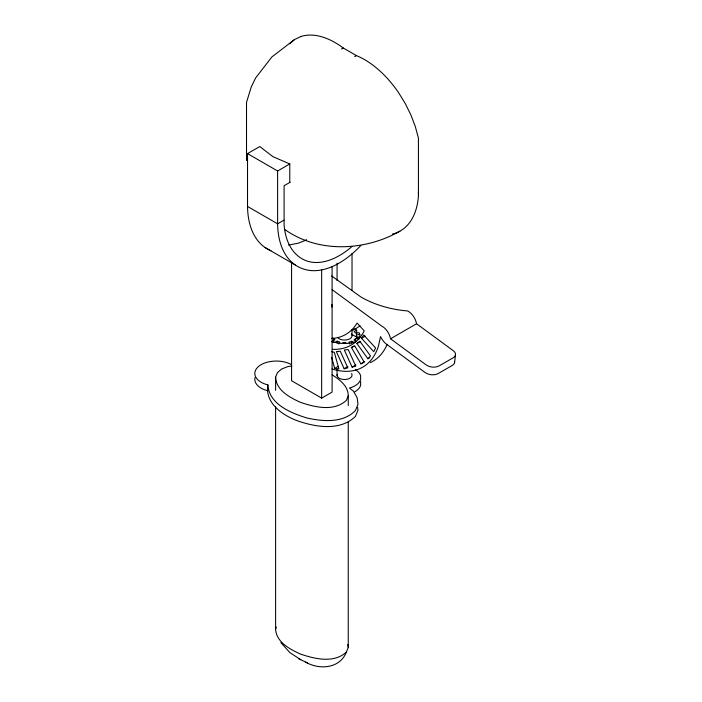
<?xml version="1.0" encoding="UTF-8"?>
<svg xmlns="http://www.w3.org/2000/svg" width="702" height="702" viewBox="0 0 702 702"><rect width="100%" height="100%" fill="white"/><g stroke="black" fill="none" stroke-linecap="round" stroke-linejoin="round"><path stroke-width="1.05" d="M352.088 246.437A72.947 42.111 -60 0 1 333.871 258.415C325.903 261.951 316.804 263.864 308.239 261.425A87.294 50.395 -60 0 1 284.091 224.737L284.091 185.732L290.189 182.213M289.759 182.459L289.803 163.943L272.867 156.634L259.784 146.534L247.525 153.615L247.525 206.458A95.498 55.142 -60 0 0 270.99 250.754M418.427 193.91L418.471 191.585M359.836 337.513L359.836 334.424L356.467 334.915L356.423 336.723L359.766 337.276L358.915 339.013L355.572 338.469L353.966 340.022L356.388 341.462L354.887 342.295M454.536 362.688L455.501 355.028M275.605 390.294L275.605 377.167L277.448 372.604L281.642 368.998L287.899 366.576L291.848 366.04M332.107 374.824C339.566 379.545 348.324 386.03 348.245 395.788L346.393 400.342C333.994 411.89 314.636 407.221 300.263 402.255C289.742 397.437 276.097 390.294 275.605 377.167M348.245 422.051L348.245 647.516L346.393 652.07C333.994 663.618 314.636 658.941 300.263 653.983C289.742 649.157 276.097 642.023 275.605 628.887L276.342 627.062M338.855 344.015L339.803 342.093L337.118 341.163L334.626 342.558L332.441 341.269L334.933 339.865L333.406 338.285L331.721 338.531M346.393 652.07C339.996 668.646 319.331 670.182 305.624 662.091M361.512 338.294L363.706 334.977L375.605 347.973L373.771 351.676L361.512 338.294L365.224 336.153M367.927 358.757L370.516 355.975L359.836 341.198L356.932 343.541L367.927 358.757L369.787 357.687M289.689 43.743L294.498 39.558L301.14 36.416M294.498 39.558L271.885 56.941L255.616 77.966L251.176 87.162L246.516 102.387L246.516 160.582M360.933 363.873L364.11 361.986L354.835 346.077L351.386 347.481L360.933 363.873L364.645 361.723M247.525 153.615L277.615 170.981L289.803 163.943M283.985 220.147L277.615 223.824L247.525 206.458M356.932 343.541L360.644 341.4M351.386 347.481L354.168 345.867M331.625 357.274L334.678 368.418L338.39 366.277M390.531 338.794L416.567 323.762L453.413 350.798A7.459 4.844 7.2 0 1 453.369 357.669L439.25 365.821A9.389 6.099 7.2 0 1 426.035 364.829L390.531 338.794A12.171 7.029 60 0 0 381.581 325.965L332.055 289.636M344.155 368.734L347.832 367.822L340.259 351.219L336.355 351.632L344.155 368.734L347.876 366.593M352.114 367.093L355.791 366.181L348.218 349.57L344.313 349.991L352.114 367.093L355.835 364.952M291.576 262.408L291.576 380.756L321.656 398.131L332.107 392.093L332.107 266.584M352.816 329.826L354.475 328.896L356.66 330.186L356.66 333.274M356.66 330.186L354.168 331.59L355.695 333.169L359.064 332.678L359.836 334.424M399.859 231.186C364.812 251.184 317.822 253.343 284.319 229.159M354.141 342.716L351.72 341.277L348.991 342.164L349.842 344.103M288.583 245.068L298.28 243.182L303.79 241.04A72.947 42.111 -60 0 0 306.572 239.698M342.822 342.585L345.954 342.602M334.678 368.418L338.908 369.024L334.327 352.307L331.704 351.641M280.853 642.611L289.865 652.588L300.746 659.722M298.385 658.581L307.529 663.004M301.149 36.434A78.448 45.288 60 0 1 343.278 48.008L356.467 55.642A78.448 45.288 60 0 1 398.596 92.699L405.247 103.501L410.854 114.865L415.286 126.483L418.427 138.066L418.427 196.253M265.154 247.569L295.235 264.944M351.579 334.213L359.126 338.566M331.616 275.93L360.986 297.034A78.255 50.825 7.2 0 0 407.608 310.933A12.171 7.029 60 0 1 416.567 323.762M351.544 334.117L352.027 335.223A7.529 4.344 0 0 1 346.393 339.943A7.529 4.344 0 0 1 337.557 337.337M351.544 373.587L352.027 374.684A7.529 4.344 0 0 1 344.445 379.536A7.529 4.344 0 0 1 337.1 374.57M357.625 407.397L357.967 410.205L355.466 416.383C339.829 431.537 314.9 427.044 296.297 420.393C281.713 414.628 264.873 402.746 267.874 384.889A21.508 12.417 0 0 1 258.52 366.497A21.508 12.417 0 0 1 291.567 364.715M347.859 644.401L348.245 647.516M267.874 384.889C269.164 404.299 290.988 413.101 307.072 418.041C323.043 421.533 343.059 423.288 355.466 410.494L357.967 404.317L357.169 397.762L353.51 391.225L349.491 388.03A20.016 11.557 0 0 0 360.644 379.396L360.609 375.675A20.016 11.557 0 0 0 355.519 369.726M360.609 381.563L360.644 385.284A20.016 11.557 0 0 1 354.782 391.795M356.467 334.915L356.467 336.978M355.572 338.469L355.572 341.549M352.027 253.475L352.027 290.531M352.027 329.773L352.027 335.223M351.72 341.277L351.72 343.339M348.245 395.788L348.245 405.642M337.074 263.206L337.074 280.642M337.118 341.163L337.118 343.217M337.074 369.252L337.074 375.702M333.406 338.285L333.406 341.374M321.656 269.919L321.656 398.131M277.615 170.981L277.615 223.824A95.498 55.142 -60 0 0 307.546 270.077C316.374 271.823 325.456 269.673 333.52 266.014A79.08 45.656 -60 0 0 360.863 245.463M275.605 406.712L275.605 628.887M267.874 390.777A21.508 12.417 0 0 1 255.001 377.694M354.703 56.599A103.001 59.468 -60 0 1 356.467 55.642M341.514 48.982A103.001 59.468 -60 0 1 343.278 48.026M418.392 196.235A88.619 51.158 60 0 1 395.27 233.283M454.545 361.416A7.459 4.844 7.2 0 1 452.404 365.338L438.285 373.49A9.389 6.099 7.2 0 1 425.07 372.49L386.6 344.278A12.522 7.231 60 0 1 380.554 336.548L378.387 346.27A89.303 51.562 60 0 1 331.967 368.954M387.171 344.278A89.303 51.562 60 0 1 370.331 362.592M394.27 233.547A72.332 41.76 60 0 1 392.471 234.038M359.986 325.763A87.408 50.465 60 0 1 351.509 330.624M355.598 341.786A91.049 52.571 60 0 1 331.59 341.541M331.941 338.443A87.408 50.465 60 0 0 357.081 323.06L364.224 330.87A91.049 52.571 60 0 1 332.265 349.324M331.844 304.528A12.153 7.02 60 0 1 331.835 307.107"/></g></svg>
